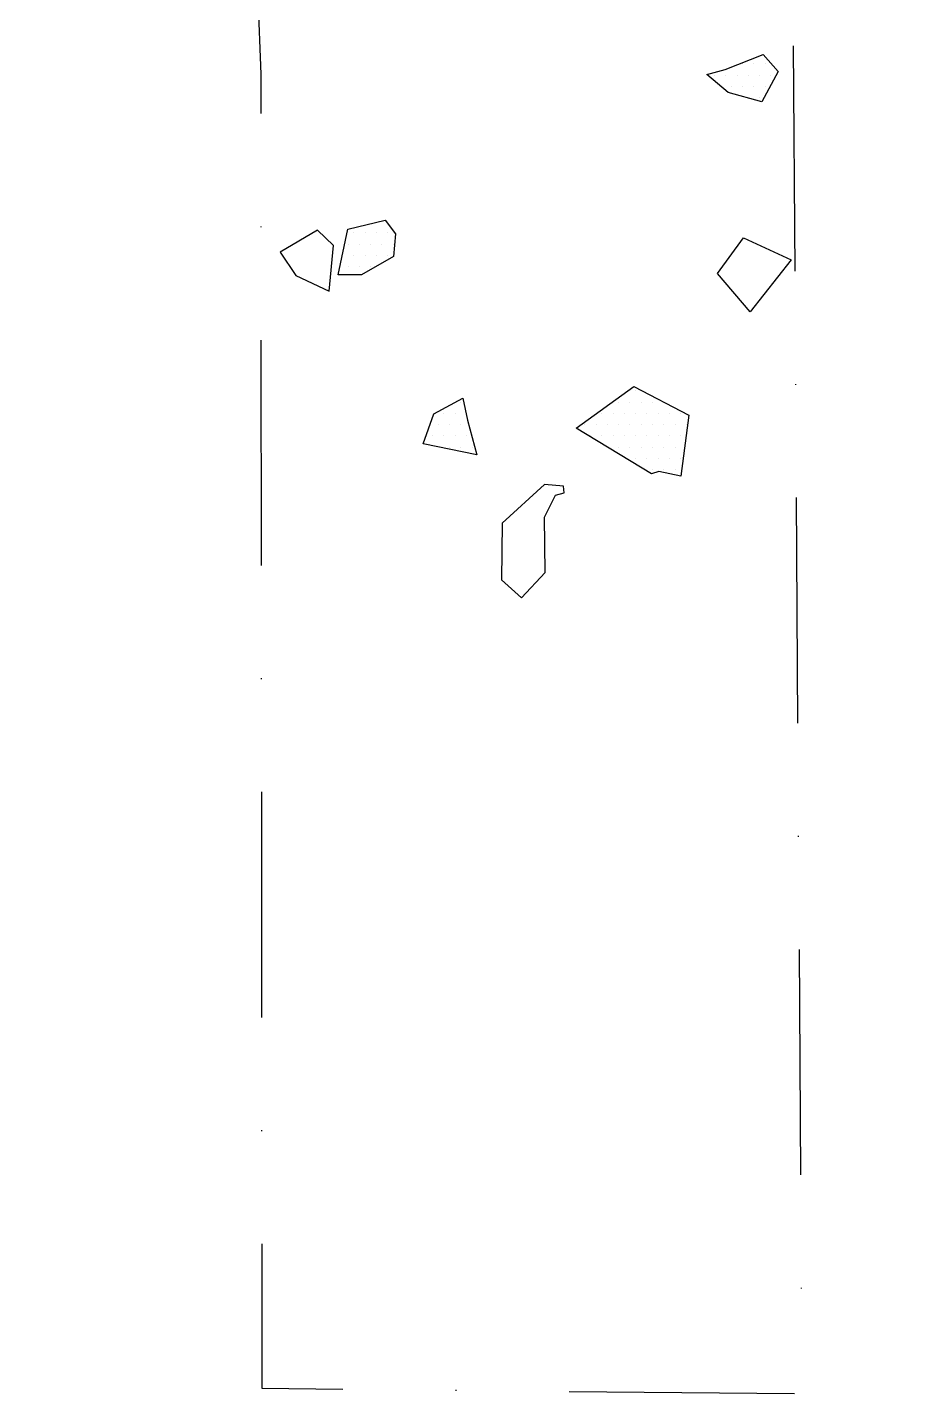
# Model space of a CAD drawing. Extents: x -282 to -176, y -1891 to -1540.
# Drawn here: x -281.2 to -183.7, y -1891.2 to -1739.7 of the extents above; entities that cross this region are included whole.
import ezdxf

# ---------------------------------------------------------------- set-up
doc = ezdxf.new("R2010")
doc.units = 0
doc.header["$LTSCALE"] = 25
doc.header["$MEASUREMENT"] = 0
doc.linetypes.add('STRICHPUNKTX2', pattern=[2, 1, -0.5, 0, -0.5])
doc.layers.get('0').update_dxf_attribs({"linetype": 'CONTINUOUS'})
for name, color, linetype in [('GRABUNGSGRENZE', 3, 'STRICHPUNKTX2'), ('STEINE', 4, 'CONTINUOUS'), ('STEINESCHRAFF', 4, 'CONTINUOUS')]:
    doc.layers.add(name, color=color, linetype=linetype)

# ---------------------------------------------------------------- blocks, each defined once
blk = doc.blocks.new('*X16')
at = {"color": 0}
for p, q in [((-201.875, -1706.25), (-201.875, -1706.25)), ((-202.5, -1707.5), (-202.5, -1707.5)), ((-201.875, -1708.75), (-201.875, -1708.75)), ((-201.25, -1707.5), (-201.25, -1707.5)), ((-201.875, -1721.25), (-201.875, -1721.25)), ((-202.5, -1722.5), (-202.5, -1722.5)), ((-201.25, -1722.5), (-201.25, -1722.5)), ((-236.25, -1727.5), (-236.25, -1727.5)), ((-237.5, -1730), (-237.5, -1730)), ((-236.875, -1728.75), (-236.875, -1728.75)), ((-236.25, -1730), (-236.25, -1730)), ((-235.625, -1728.75), (-235.625, -1728.75)), ((-235, -1730), (-235, -1730)), ((-234.375, -1728.75), (-234.375, -1728.75)), ((-233.75, -1730), (-233.75, -1730)), ((-233.125, -1728.75), (-233.125, -1728.75)), ((-232.5, -1730), (-232.5, -1730)), ((-233.125, -1731.25), (-233.125, -1731.25)), ((-205, -1745), (-205, -1745)), ((-203.75, -1745), (-203.75, -1745)), ((-202.5, -1745), (-202.5, -1745)), ((-201.875, -1743.75), (-201.875, -1743.75)), ((-201.25, -1745), (-201.25, -1745)), ((-200.625, -1743.75), (-200.625, -1743.75)), ((-200, -1745), (-200, -1745)), ((-199.375, -1743.75), (-199.375, -1743.75)), ((-198.75, -1745), (-198.75, -1745)), ((-203.125, -1746.25), (-203.125, -1746.25)), ((-201.875, -1746.25), (-201.875, -1746.25)), ((-200.625, -1746.25), (-200.625, -1746.25)), ((-199.375, -1746.25), (-199.375, -1746.25)), ((-201.25, -1747.5), (-201.25, -1747.5)), ((-200, -1747.5), (-200, -1747.5)), ((-241.875, -1761.25), (-241.875, -1761.25)), ((-245, -1762.5), (-245, -1762.5)), ((-243.75, -1762.5), (-243.75, -1762.5)), ((-242.5, -1762.5), (-242.5, -1762.5)), ((-241.25, -1762.5), (-241.25, -1762.5)), ((-245.625, -1763.75), (-245.625, -1763.75)), ((-244.375, -1763.75), (-244.375, -1763.75)), ((-243.125, -1763.75), (-243.125, -1763.75)), ((-241.875, -1763.75), (-241.875, -1763.75)), ((-240.625, -1763.75), (-240.625, -1763.75)), ((-246.25, -1765), (-246.25, -1765)), ((-245.625, -1766.25), (-245.625, -1766.25)), ((-245, -1765), (-245, -1765)), ((-244.375, -1766.25), (-244.375, -1766.25)), ((-243.75, -1765), (-243.75, -1765)), ((-243.125, -1766.25), (-243.125, -1766.25)), ((-242.5, -1765), (-242.5, -1765)), ((-241.25, -1765), (-241.25, -1765)), ((-213.75, -1780), (-213.75, -1780)), ((-233.125, -1781.25), (-233.125, -1781.25)), ((-215.625, -1781.25), (-215.625, -1781.25)), ((-214.375, -1781.25), (-214.375, -1781.25)), ((-213.125, -1781.25), (-213.125, -1781.25)), ((-211.875, -1781.25), (-211.875, -1781.25)), ((-210.625, -1781.25), (-210.625, -1781.25)), ((-235, -1782.5), (-235, -1782.5)), ((-233.75, -1782.5), (-233.75, -1782.5)), ((-217.5, -1782.5), (-217.5, -1782.5)), ((-216.25, -1782.5), (-216.25, -1782.5)), ((-215, -1782.5), (-215, -1782.5)), ((-213.75, -1782.5), (-213.75, -1782.5)), ((-212.5, -1782.5), (-212.5, -1782.5)), ((-211.25, -1782.5), (-211.25, -1782.5)), ((-210, -1782.5), (-210, -1782.5)), ((-208.75, -1782.5), (-208.75, -1782.5)), ((-235.625, -1783.75), (-235.625, -1783.75)), ((-234.375, -1783.75), (-234.375, -1783.75)), ((-233.125, -1783.75), (-233.125, -1783.75)), ((-219.375, -1783.75), (-219.375, -1783.75)), ((-218.125, -1783.75), (-218.125, -1783.75)), ((-216.875, -1783.75), (-216.875, -1783.75)), ((-215.625, -1783.75), (-215.625, -1783.75)), ((-214.375, -1783.75), (-214.375, -1783.75)), ((-213.125, -1783.75), (-213.125, -1783.75)), ((-211.875, -1783.75), (-211.875, -1783.75)), ((-210.625, -1783.75), (-210.625, -1783.75)), ((-209.375, -1783.75), (-209.375, -1783.75)), ((-208.125, -1783.75), (-208.125, -1783.75)), ((-236.25, -1785), (-236.25, -1785)), ((-235, -1785), (-235, -1785)), ((-233.75, -1785), (-233.75, -1785)), ((-232.5, -1785), (-232.5, -1785)), ((-218.75, -1785), (-218.75, -1785)), ((-217.5, -1785), (-217.5, -1785)), ((-216.25, -1785), (-216.25, -1785)), ((-215, -1785), (-215, -1785)), ((-213.75, -1785), (-213.75, -1785)), ((-212.5, -1785), (-212.5, -1785)), ((-211.25, -1785), (-211.25, -1785)), ((-210, -1785), (-210, -1785)), ((-208.75, -1785), (-208.75, -1785)), ((-234.375, -1786.25), (-234.375, -1786.25)), ((-233.125, -1786.25), (-233.125, -1786.25)), ((-231.875, -1786.25), (-231.875, -1786.25)), ((-215.625, -1786.25), (-215.625, -1786.25)), ((-214.375, -1786.25), (-214.375, -1786.25)), ((-213.75, -1787.5), (-213.75, -1787.5)), ((-213.125, -1786.25), (-213.125, -1786.25)), ((-212.5, -1787.5), (-212.5, -1787.5)), ((-211.875, -1786.25), (-211.875, -1786.25)), ((-211.25, -1787.5), (-211.25, -1787.5)), ((-210.625, -1786.25), (-210.625, -1786.25)), ((-210, -1787.5), (-210, -1787.5)), ((-209.375, -1786.25), (-209.375, -1786.25)), ((-208.75, -1787.5), (-208.75, -1787.5)), ((-211.875, -1788.75), (-211.875, -1788.75)), ((-210.625, -1788.75), (-210.625, -1788.75)), ((-209.375, -1788.75), (-209.375, -1788.75))]:
    blk.add_line(p, q, dxfattribs=at)

msp = doc.modelspace()

# ---------------------------------------------------------------- linework, layer by layer
at = {"layer": 'GRABUNGSGRENZE', "flags": 128}
msp.add_lwpolyline([(-255.05, -1540.32), (-256.15, -1556.11), (-267.95, -1573.98), (-281.21, -1580.63), (-266.12, -1607.87), (-259.54, -1638.76), (-255.32, -1744.91), (-255.2, -1890.59), (-195.27, -1891.2), (-196.42, -1712.44), (-189.62, -1701.39), (-183.69, -1685.15), (-188.86, -1671.89), (-187.92, -1656.2), (-189.68, -1642.84), (-191.66, -1540.77)], dxfattribs=at)
at = {"layer": 'STEINE'}
for points in [[(-199.74, -1747.95), (-203.5, -1746.93), (-205.85, -1744.93), (-203.81, -1744.38), (-199.62, -1742.7), (-197.95, -1744.59), (-199.74, -1747.95)], [(-246.75, -1767.14), (-245.67, -1762.1), (-241.54, -1761.08), (-240.37, -1762.61), (-240.58, -1765.11), (-244.15, -1767.14), (-246.75, -1767.14)], [(-247.72, -1768.97), (-247.25, -1763.88), (-249.03, -1762.19), (-253.16, -1764.63), (-251.44, -1767.23), (-247.72, -1768.97)], [(-201.05, -1771.24), (-204.66, -1767), (-201.8, -1763.03), (-196.5, -1765.48), (-201.05, -1771.24)], [(-211.98, -1789.21), (-220.33, -1784.15), (-213.95, -1779.52), (-207.84, -1782.69), (-208.72, -1789.47), (-211.16, -1788.95), (-211.98, -1789.21)], [(-231.34, -1787.09), (-237.3, -1785.9), (-236.12, -1782.54), (-232.91, -1780.82), (-232.4, -1783.26), (-231.34, -1787.09)], [(-221.76, -1790.57), (-223.85, -1790.41), (-228.55, -1794.68), (-228.61, -1800.95), (-226.42, -1802.94), (-223.77, -1800.14), (-223.86, -1794.03), (-222.63, -1791.58), (-221.66, -1791.33), (-221.76, -1790.57)]]:
    msp.add_lwpolyline(points, dxfattribs=at)

# ---------------------------------------------------------------- block references
at = {"layer": 'STEINESCHRAFF'}
msp.add_blockref('*X16', (0, 0), dxfattribs=at)

doc.saveas('drawing.dxf')
